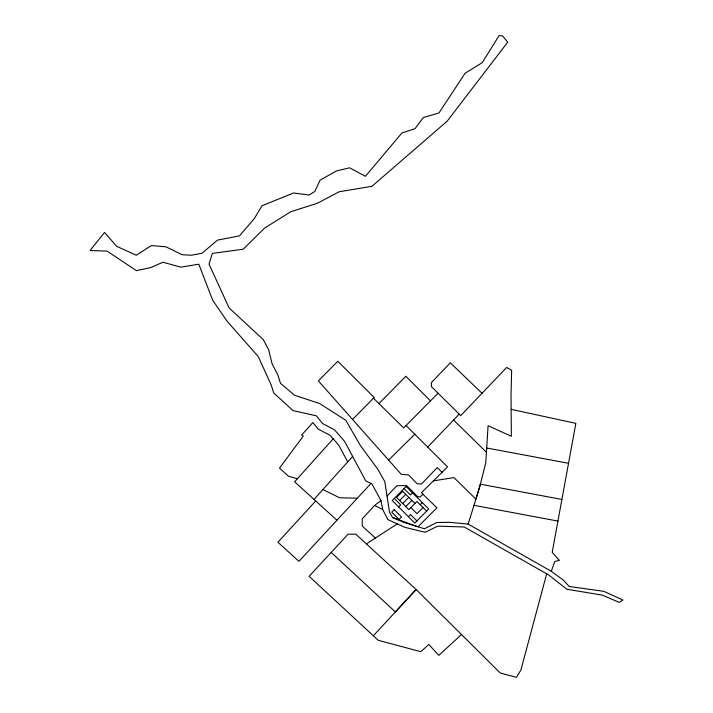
<?xml version="1.0" encoding="UTF-8"?>
<svg xmlns="http://www.w3.org/2000/svg" width="713" height="713" viewBox="0 0 713 713"><rect width="100%" height="100%" fill="white"/><g stroke="black" fill="none" stroke-linecap="round" stroke-linejoin="round"><path stroke-width="1.07" d="M546.684 573.813L520.855 670.131L516.426 677.35L500.285 673.019L416.134 589.499L355.769 534.162L348.06 534.18L309.112 576.3L378.184 640.274L420.839 651.718L428.798 644.427L438.789 655.354L461.525 634.552M468.147 524.091L449.555 522.317L436.766 522.495L424.476 528.77L403.308 522.183L392.569 517.486L389.539 512.299L384.762 481.498L377.569 468.869L360.484 445.732L345.823 420.296L319.7 403.567L294.514 395.234L280.503 383.38L277.865 374.931L272.143 363.951L268.596 349.628L263.329 339.664L229.123 307.963L209.016 264.077L212.367 253.409L243.213 249.211L264.541 228.142L290.842 211.69L317.258 203.312L339.245 191.735L371.945 186.316L447.22 121.121L507.701 42.183L502.549 35.828L499.064 35.65L482.211 62.682L465.099 73.225L438.941 112.975L423.353 117.547L415.064 128.607L401.856 133.046L365.413 176.307L349.602 167.796L336.286 170.986L320.021 180.246L314.816 191.494L309.086 195.006L293.596 193L262.063 205.718L254.363 218.526L239.479 235.878L217.527 240.112L202.02 253.222L191.485 255.209L182.145 254.728L165.986 246.832L151.468 245.548L136.254 255.245L116.567 246.235L104.553 232.456L90.052 250.53L107.066 251.101L136.397 270.646L150.684 267.598L162.912 262.241L180.835 267.143L198.802 264.202L212.706 300.307L227.242 321.42L258.293 356.58L271.225 385.038L273.747 392.997L293.052 410.617L316.358 415.813L322.624 423.575L334.629 429.957L344.548 441.32L365.751 480.883L371.928 483.922L380.92 500.428L382.712 509.545L387.783 519.554L404.654 527.264L425.189 532.29L437.639 526.149L464.243 526.996L548.502 574.847L566.888 589.268L602.173 595.105L619.178 602.36L622.948 600.034L603.742 591.3L569.241 586.496L563.395 580.186L551.309 571.3L468.147 524.091L479.573 487.335L485.785 462.835L488.084 425.714L511.364 436.276L511.016 395.234L511.658 370.261L506.631 367.471L460.75 415.617L431.445 386.642L431.427 382.587L450.313 362.81L482.041 393.282M551.309 571.3L554.732 561.541L559.402 560.32L552.201 552.388L575.854 423.362L511.176 409.342M333.203 438.851L294.603 481.792L336.741 520.044M314.005 499.412L352.65 456.436M315.725 500.972L277.91 542.245L298.916 561.318L370.983 483.459M380.956 500.624L374.637 505.437L362.213 518.877L362.231 525.998L375.386 538.057M373.327 635.791L416.134 589.499L395.376 611.95L331.189 552.415M427.684 447.069L459.19 414.146M387.007 496.016L396.972 485.696L406.642 485.633L417.497 496.596L420.18 496.979L422.952 494.243M352.561 419.449L374.182 397.462L337.793 361.295L318.354 380.902L401.259 474.314L408.665 474.956L417.158 483.77L421.472 484.029L437.221 467.612L442.096 472.256M438.067 393.219L403.701 427.916L378.959 403.594L405.84 376.25L430.474 400.884M399.636 500.464L405.733 494.323M398.585 506.89L400.67 504.786L394.262 498.423M412.515 492.87L410.43 494.974L404.021 488.601M402.711 503.512L408.807 497.371M405.777 506.56L411.873 500.419M408.397 516.649L410.492 514.545L416.9 520.909M420.242 504.724L422.328 502.629M423.085 507.549L416.989 513.681L410.848 507.585M388.621 460.072L414.806 434.217M366.384 543.885L397.257 523.886M433.397 480.865L453.931 477.603L475.919 499.1L480.375 484.172L561.906 499.456M356.758 498.2L339.575 497.763L322.882 489.537M486.703 448.005L568.537 463.281M473.985 505.321L557.94 521.105M297.303 478.78L288.48 476.231L279.523 468.111L303.248 436.106L301.697 434.983L312.891 422.533L318.132 429.03L330.253 435.465L338.818 445.277L347.73 461.908M392.569 517.486L417.943 526.871L436.9 507.799L421.401 492.736L447.532 466.872L406.08 425.509M374.637 505.437L382.712 509.545M453.584 420.002L486.435 452.283M373.469 398.184L378.959 403.594M426.65 511.096L416.945 501.453L408.843 509.608L396.571 497.416L402.667 491.275L414.939 503.467M406.107 486.507L392.177 500.526L414.806 523.012L428.736 508.993L406.107 486.507M394.164 509.652L391.722 512.112L399.084 519.429L401.526 516.97L394.164 509.652"/></g></svg>
